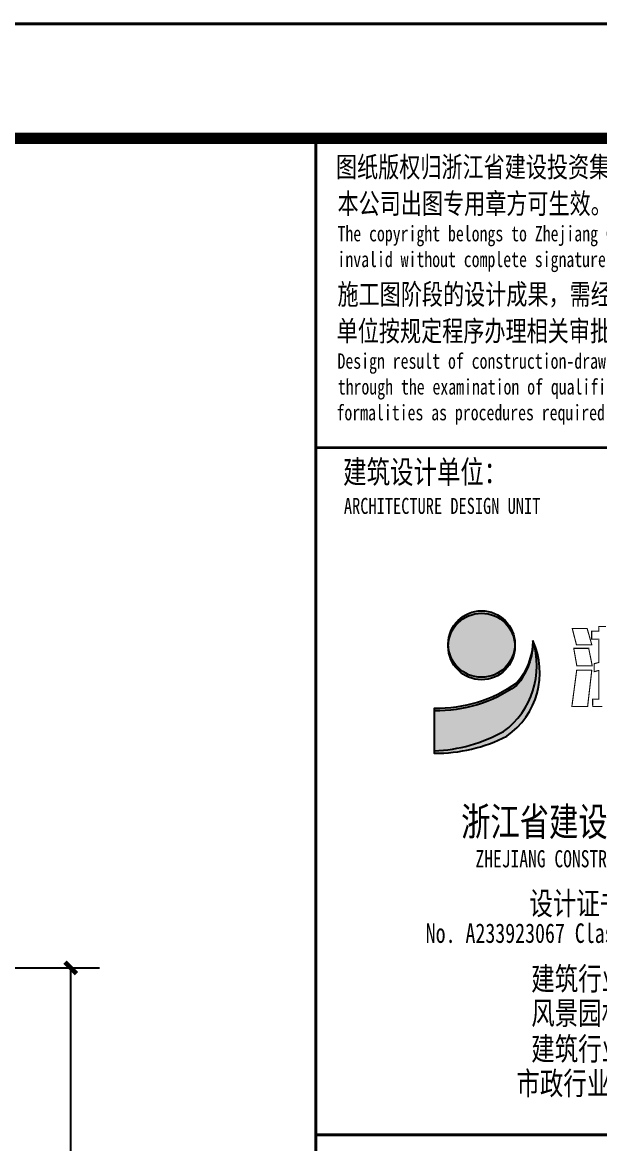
# Model space of a CAD drawing. Extents: x 1738711 to 2346805, y 1189731 to 2516152.
# Drawn here: x 2061003 to 2063521, y 1308282 to 1313176 of the extents above; entities that cross this region are included whole.
import ezdxf
from ezdxf.enums import TextEntityAlignment as Align

# ---------------------------------------------------------------- set-up
doc = ezdxf.new("R2010")
doc.units = 0
doc.header["$LTSCALE"] = 1000
doc.header["$MEASUREMENT"] = 0
for name, color, linetype in [('A-文字', 7, 'Continuous'), ('PUB_DIM', 3, 'Continuous'), ('TK', 4, 'Continuous')]:
    doc.layers.add(name, color=color, linetype=linetype)
doc.styles.add('_TCH_DIM_T3', font='SIMPLEX', dxfattribs={"width": 0.7058823529411765, "bigfont": 'GBCBIG'})
doc.styles.add('宋体', font='SIMSUN.TTF', dxfattribs={"width": 0.75})
doc.dimstyles.new('_TCH_ARCH&&50', dxfattribs={"dimtxt": 148.75, "dimasz": 50, "dimexe": 125, "dimexo": 150, "dimgap": 63.12500000000001, "dimtad": 1, "dimdec": 0, "dimzin": 0, "dimdsep": 46, "dimtxsty": '_TCH_DIM_T3', "dimblk": 'ARCHTICK', "dimcen": 0.09, "dimclrt": 7, "dimazin": 2, "dimtfac": 1, "dimtdec": 0, "dimtix": 1, "dimtmove": 2, "dimatfit": 3, "dimfxl": 50, "dimtolj": 1, "dimtzin": 0, "dimarcsym": 0})

# ---------------------------------------------------------------- blocks, each defined once
blk = doc.blocks.new('资质')
h = blk.add_hatch(color=1)
h.dxf.hatch_style = 1
edge = h.paths.add_edge_path()
edge.add_arc((1696.872990369797, 4285.245276451111), 290.304, 0, 360)
h = blk.add_hatch(color=1)
h.dxf.hatch_style = 1
edge = h.paths.add_edge_path()
edge.add_arc((1696.872990369797, 4264.324202060699), 290.304, 0, 360)
h = blk.add_hatch(color=172)
h.dxf.hatch_style = 1
edge = h.paths.add_edge_path()
edge.add_arc((1548.461446535532, 4309.03729942397), 596.3602102599627, -40.4751505986211, 0.595969414993192, ccw=False)
edge.add_arc((1304.580869948722, 4917.166786204103), 1215.334698300064, 269.0491228419969, 305.0251556862748, ccw=False)
edge.add_line((1284.412177489139, 3701.999450922012), (1284.412177489139, 3332.22413444519))
edge.add_arc((1298.61839179877, 4692.846358647207), 1360.696385501723, 269.4017982855453, 296.9936661867286)
edge.add_arc((1525.171685640106, 4036.16328400969), 679.5661045034295, 305.1311103036309, 384.2468939298175)
h = blk.add_hatch(color=172)
h.dxf.hatch_style = 1
edge = h.paths.add_edge_path()
edge.add_arc((1560.445353225667, 4325.605838548479), 584.4359711792076, 319.08681503258225, 358.9837510041084, ccw=False)
edge.add_arc((1304.580869937249, 4938.08786059824), 1215.334698303598, 269.04912284254067, 305.02515568681855, ccw=False)
edge.add_line((1284.412177489139, 3722.920525312424), (1284.412177489139, 3353.145208954811))
edge.add_arc((1232.367924215509, 4706.227929590557), 1354.083251939054, 272.2027085252616, 299.0239331366028)
edge.add_arc((1467.313535552448, 4095.801199943256), 712.128543211717, 306.3431527119143, 377.9474966535989)
at = {"color": 172}
for points in [[(2144.789395825006, 4315.240304946899, -0.1758633340164648), (2002.105241076089, 3942.850109823048, -0.1582772422886723), (1284.412177489139, 3722.920525312424), (1284.412177489139, 3353.145208954811, 0.1175668902619783), (1889.335153744556, 3522.194352149963, 0.3230121308415347)], [(2144.789395825006, 4315.240304946899, -0.1811499422860194), (2002.105241076089, 3921.929035425186, -0.1582772422886723), (1284.412177489139, 3701.999450922012), (1284.412177489139, 3332.22413444519, 0.1209772943244024), (1916.227595404722, 3480.388720154762, 0.3596071156339016)]]:
    blk.add_lwpolyline(points, format="xyb", close=True, dxfattribs=at)
at = {"color": 1}
for centre in [(1696.872990369797, 4285.245276451111), (1696.872990369797, 4264.324202060699)]:
    blk.add_circle(centre, 290.304, dxfattribs=at)
at = {"layer": 'A-文字', "const_width": 9.600000000000001}
for points in [[(2578.612551928498, 4277.526156663895), (2605.352007926442, 4277.526156663895), (2658.830823913217, 4277.526156663895), (2657.711271912791, 4282.38164460659), (2657.041815922596, 4284.791580677032), (2655.496743918397, 4289.528892636299), (2653.931655914523, 4295.140092730522), (2653.131399930455, 4297.940988659859), (2651.495847911574, 4303.532076716423), (2649.930759906769, 4309.143324613571), (2649.130503923632, 4311.944172620773), (2647.494951919653, 4317.535260677338), (2645.929815919138, 4323.146508693695), (2645.129559935071, 4325.947356581688), (2643.49400791619, 4331.538444645703), (2641.928919911385, 4337.14969265461), (2641.128663928248, 4339.950540661812), (2639.493111908436, 4345.541628718376), (2637.928023935296, 4351.152876615524), (2637.127767920494, 4353.953724622726), (2635.492215932347, 4359.544812679291), (2634.501447916031, 4364.206476688385), (2633.752215937711, 4366.522188663483), (2631.824679926969, 4370.880732655525), (2631.913863912225, 4372.788156628609), (2631.687351913191, 4373.845116615295), (2630.824455917813, 4375.54849255085), (2629.259367913939, 4381.159692645073), (2628.459111929871, 4383.960588574409), (2626.823559910059, 4389.551676630974), (2625.258471936919, 4395.162876605988), (2624.458215922117, 4397.963772654533), (2622.82266393397, 4403.554860591888), (2621.257527918555, 4409.166108727455), (2620.457271919586, 4411.966956615448), (2618.821719915606, 4417.558044552803), (2618.301063910127, 4419.123324640095), (2618.098695919849, 4419.93279671669), (2617.821495936252, 4421.558940649033), (2565.942999930121, 4421.558940649033), (2540.003799931146, 4421.558940649033), (2488.125303924084, 4421.558940649033), (2488.258647919632, 4421.025516629219), (2488.325319931842, 4420.75878059864), (2488.458711938001, 4420.225308656693), (2489.925687924027, 4414.357308626175), (2490.659223914146, 4411.423308610916), (2492.126199931838, 4405.555308699608), (2492.392935932614, 4404.755148649216), (2492.5262799263, 4404.355020642281), (2492.793015927076, 4403.554860591888), (2495.460279912688, 4392.885756611824), (2496.793959916569, 4387.551228642464), (2499.461223931052, 4376.882124662399), (2499.727959931828, 4376.081916689873), (2499.861303926446, 4375.681836724281), (2500.128039927222, 4374.881676673889), (2503.062039912678, 4363.14562857151), (2504.529015929438, 4357.277628667653), (2507.463015914895, 4345.541628718376), (2507.729751915671, 4344.741468667984), (2507.86314392183, 4344.341388702393), (2508.129831910133, 4343.541180610657), (2510.797143907286, 4332.872076630592), (2512.130775929429, 4327.537548661232), (2514.798039914109, 4316.868444681168), (2515.064775914885, 4316.068284630775), (2515.198119909503, 4315.668156631291), (2515.464855910279, 4314.867996692657), (2518.398855925538, 4303.131996631622), (2519.865879923105, 4297.263996601105), (2522.799879909493, 4285.527948617935), (2523.733095915057, 4282.327164649963), (2524.199895934202, 4280.726796627045), (2525.133735910989, 4277.526156663895)], [(2581.813287914731, 4094.15103662014), (2608.486023918726, 4094.15103662014), (2661.831543923356, 4094.15103662014), (2662.483335913159, 4094.633964657784), (2662.624887913465, 4095.483276724815), (2662.164951921441, 4096.151484727859), (2659.230951921083, 4110.821532607079), (2657.763927922584, 4118.156508684158), (2654.829927921295, 4132.826508641243), (2654.563191920519, 4133.893452644348), (2654.429847926833, 4134.426876664162), (2654.163111926056, 4135.493820667267), (2650.162215918303, 4155.498348712921), (2648.161767915823, 4165.500636577606), (2644.160823911428, 4185.505212664604), (2643.894087910652, 4186.572108626366), (2643.760743916966, 4187.105532646179), (2643.49400791619, 4188.172476649284), (2639.493111908436, 4208.177004575729), (2637.492663919926, 4218.179292678833), (2633.491719931364, 4238.183868646622), (2633.225031913258, 4239.250764727592), (2633.091639907099, 4239.78423666954), (2632.824903906323, 4240.851132631302), (2632.29147991538, 4243.518396615982), (2632.024743914604, 4244.852028608322), (2631.491271913052, 4247.519292593002), (2631.230631903745, 4247.664156556129), (2631.117351905443, 4247.8906686306), (2631.157863929868, 4248.186156630516), (2579.14602393005, 4248.186156630516), (2553.140103937127, 4248.186156630516), (2501.128263935447, 4248.186156630516), (2501.164359928109, 4247.111532568932), (2501.232135922648, 4246.569276690483), (2501.461671919562, 4245.518844604492), (2501.995143921115, 4242.318108677864), (2502.261831910349, 4240.717788696289), (2502.795303911902, 4237.517052650452), (2503.062039912678, 4236.183420658112), (2503.195383906364, 4235.516604669392), (2503.462119907141, 4234.182924628258), (2503.995591908693, 4230.982236623764), (2504.26232790947, 4229.381868720055), (2504.795751930214, 4226.181132674217), (2505.062487930991, 4224.847500681877), (2505.195831924677, 4224.180684685707), (2505.462567925453, 4222.847004652023), (2505.996039927006, 4219.64631665498), (2506.262775927782, 4218.045948624611), (2506.796199918725, 4214.845212697983), (2507.596407921053, 4210.577580690384), (2507.996487916447, 4208.443740606308), (2508.796695918776, 4204.176108717918), (2509.330119908787, 4200.975372672081), (2509.596855909564, 4199.375004649162), (2510.130327911116, 4196.174268603325), (2510.397015929222, 4194.840636610985), (2510.53040790651, 4194.173820614815), (2510.797143907286, 4192.840188629925), (2511.3305679271, 4189.639452576637), (2511.597303927876, 4188.039084672928), (2512.130775929429, 4184.83834862709), (2512.397511930205, 4183.50471663475), (2512.530855924822, 4182.83790063858), (2512.797591925599, 4181.50426864624), (2513.331015914679, 4178.303532600403), (2513.597751915455, 4176.703164696693), (2514.131223917007, 4173.5024766922), (2514.397959917784, 4172.168796658516), (2514.531303913333, 4171.501980662346), (2514.798039914109, 4170.168348670006), (2515.331511915661, 4166.967612624168), (2515.598199903965, 4165.367292642593), (2516.131671905518, 4162.166556715965), (2516.398407906294, 4160.832924604416), (2516.531751931645, 4160.166060566902), (2516.798487932421, 4158.832428693771), (2517.331959904172, 4155.631740570068), (2517.598695904948, 4154.031372666359), (2518.132119924761, 4150.830636739731), (2518.398855925538, 4149.497004628181), (2518.532199919224, 4148.830188632011), (2518.79893592, 4147.496508717537), (2519.332407921553, 4144.295820593834), (2519.599143922329, 4142.695452570915), (2520.132567913271, 4139.494716644287), (2520.399303914048, 4138.161084651947), (2520.532695920207, 4137.494268655777), (2520.79938390851, 4136.160636663437), (2521.332855910063, 4132.959900617599), (2521.599591910839, 4131.359532594681), (2522.133063912392, 4128.158796668053), (2522.39975193236, 4126.825164675713), (2522.533143908717, 4126.158348560333), (2522.799879909493, 4124.824716687202), (2523.333303929307, 4121.623980641365), (2523.600039930083, 4120.023612618446), (2524.133511916734, 4116.822876691818), (2524.400247917511, 4115.489244580269), (2524.533591926098, 4114.822428584099), (2524.800327926874, 4113.488796710968), (2525.333751917817, 4110.288060665131), (2525.600487918593, 4108.687692642212), (2526.133959920146, 4105.486956715584), (2526.788343922235, 4100.90396463871), (2527.258599922992, 4098.619788646698), (2528.467815921642, 4094.15103662014)], [(2539.803735926747, 3740.070396661758), (2566.809879914857, 3740.070396661758), (2620.822167932987, 3740.070396661758), (2622.043239922263, 3740.698380589485), (2622.601143912412, 3741.702588558197), (2622.489255920984, 3743.071068644524), (2622.622599915601, 3744.271356701851), (2622.689271927811, 3744.871500611305), (2622.82266393397, 3746.071740627289), (2623.35608792305, 3750.872844576836), (2623.622823923826, 3753.27342069149), (2624.156295925379, 3758.074476599693), (2624.423031926155, 3760.208316683769), (2624.556375921704, 3761.275212645531), (2624.82311192248, 3763.409052610397), (2625.356535912491, 3768.210156679153), (2625.623271913268, 3770.610684633255), (2626.15674391482, 3775.411788582802), (2626.423479915597, 3777.545580744743), (2626.556823909283, 3778.612524628639), (2626.823559910059, 3780.746316671371), (2627.357031911612, 3785.547420620918), (2627.62371993158, 3787.94794857502), (2628.157191933133, 3792.749052643776), (2628.423927933909, 3794.882892727852), (2628.557271927595, 3795.949788570404), (2628.824007928371, 3798.08362865448), (2629.357479929924, 3802.884684681892), (2629.6242159307, 3805.285260677338), (2630.157639921643, 3810.086364626884), (2630.424375922419, 3812.220156550407), (2630.557719917037, 3813.287052631378), (2630.824455917813, 3815.420892596245), (2631.357927919365, 3820.221996665001), (2631.624663920142, 3822.622524619102), (2632.158087910153, 3827.423628687859), (2632.424823910929, 3829.557468652725), (2632.558215916157, 3830.624364614487), (2632.824903906323, 3832.758156657219), (2633.625111908652, 3839.959836602211), (2634.025191932917, 3843.56065261364), (2634.825399905443, 3850.762284636497), (2635.092087925412, 3852.89607667923), (2635.225479931571, 3853.963020682335), (2635.492215932347, 3856.096812605858), (2636.025639922358, 3860.897916555405), (2636.292375923134, 3863.298444628716), (2636.825847924687, 3868.099548578262), (2637.092583925463, 3870.233388662338), (2637.225927919149, 3871.3002846241), (2637.492663919926, 3873.434124708176), (2638.026087910868, 3878.235180616379), (2638.292823911645, 3880.635756611824), (2638.826295913197, 3885.436860561371), (2639.093031913973, 3887.570652604103), (2639.22637590766, 3888.637548685074), (2639.493111908436, 3890.77138864994), (2640.026583909988, 3895.572492599487), (2640.293271929957, 3897.973020553589), (2640.82674393151, 3902.774124622345), (2641.093479932286, 3904.907964706421), (2641.226823926903, 3905.974860668182), (2641.49355992768, 3908.108652591705), (2642.293767930008, 3915.310332655907), (2642.693847924471, 3918.911148667336), (2643.49400791619, 3926.112780690193), (2643.760743916966, 3928.246572613716), (2643.894087910652, 3929.313516616821), (2644.160823911428, 3931.447308659554), (2644.694295912981, 3936.24841272831), (2644.961031913757, 3938.648940682411), (2645.4944559047, 3943.450044631958), (2645.761191905476, 3945.583884596825), (2645.894583911635, 3946.650780558586), (2646.161271930672, 3948.784620642662), (2646.694743917324, 3953.585676670074), (2646.9614799181, 3955.98625266552), (2647.494951919653, 3960.787356615067), (2647.761639923789, 3962.921148657799), (2647.895031929016, 3963.98804461956), (2648.161767915823, 3966.121884703636), (2648.695191920735, 3970.922988653183), (2648.961927921511, 3973.323516726494), (2649.495399923064, 3978.124620676041), (2649.76213592384, 3980.258460640907), (2649.895479917526, 3981.325356602669), (2650.162215918303, 3983.459148645401), (2650.962375910021, 3990.660828709602), (2651.362455920316, 3994.261644601822), (2652.162663922645, 4001.46327662468), (2652.429399923421, 4003.597068674862), (2652.562743918039, 4004.664012677968), (2652.829479918815, 4006.79780459404), (2653.362951920368, 4011.598908662796), (2653.629639924504, 4013.999436616898), (2654.163111926056, 4018.800540685654), (2654.429847926833, 4020.93438065052), (2654.563191920519, 4022.001276731491), (2654.829927921295, 4024.135116577148), (2655.363399922848, 4028.936172604561), (2655.630135923624, 4031.336748600006), (2656.163559914567, 4036.137852668762), (2656.430295915343, 4038.271644711494), (2656.563639924861, 4039.338540554047), (2656.830375925638, 4041.472380638123), (2657.36384792719, 4046.273484714329), (2657.630583927967, 4048.67401266098), (2658.164007917978, 4053.475116610527), (2658.727671922185, 4054.978860735893), (2658.635415926576, 4056.08631670475), (2657.830599919893, 4057.476012587547), (2605.818759934045, 4057.476012587547), (2579.81283992622, 4057.476012587547), (2527.800999925472, 4057.476012587547), (2527.655223920941, 4056.525420665741), (2527.288743914105, 4055.975772619247), (2526.467367903329, 4055.475564599037), (2526.167991921306, 4049.577372670174), (2525.831991926767, 4046.620524644852), (2524.800327926874, 4040.805564641953), (2522.150535926223, 4020.798684597015), (2520.816855922341, 4010.796396613121), (2518.132119924761, 3990.794172644615), (2517.580983921885, 3986.795676589012), (2517.314247921109, 3984.795132637024), (2516.798487932421, 3980.791884660721), (2516.265063912608, 3976.524252653122), (2515.998327911831, 3974.390412688255), (2515.464855910279, 3970.122780561447), (2513.070327922702, 3952.232844591141), (2511.803223908879, 3943.29639673233), (2509.130103930831, 3925.445964574814), (2509.161159932613, 3921.425196647644), (2508.956535920501, 3919.378620624542), (2508.129831910133, 3915.443676710129), (2507.57869590912, 3911.445180654526), (2507.311959908344, 3909.444636583328), (2506.796199918725, 3905.441388607025), (2506.262775927782, 3901.173756599426), (2505.996039927006, 3899.03991663456), (2505.462567925453, 3894.772284626961), (2503.068039909936, 3876.882348656654), (2501.800935924985, 3867.945900559425), (2499.127815918066, 3850.095468647778), (2499.158919931389, 3846.074700713158), (2498.954247907735, 3844.028124690056), (2498.127591908909, 3840.093180656433), (2497.576407925226, 3836.094684720039), (2497.30967192445, 3834.094140648842), (2496.793959916569, 3830.090892672539), (2496.260487915017, 3825.82326066494), (2495.99375191424, 3823.689420700073), (2495.460279912688, 3819.421788573265), (2493.065751926042, 3801.531852602959), (2491.798647910357, 3792.595404624939), (2489.125527934171, 3774.744972586632), (2489.156631916761, 3770.724204659462), (2488.951959923841, 3768.67762863636), (2488.125303924084, 3764.742684602737), (2486.852103904821, 3755.149884700775), (2486.251911908388, 3750.348252654076), (2485.124631927349, 3740.737212657928), (2485.496487931348, 3740.800332546234), (2485.854567916133, 3740.442300677299), (2485.791447922587, 3740.070396661758)]]:
    blk.add_lwpolyline(points, close=True, dxfattribs=at)
blk.add_lwpolyline([(2782.392327920534, 4438.229436635971), (2720.511543914676, 4438.229436635971), (2720.574711904861, 4437.85753262043), (2720.216631904244, 4437.499452590942), (2719.844727919437, 4437.562620639801), (2719.844727919437, 4421.825676679611), (2719.844727919437, 4413.957228660583), (2719.844727919437, 4398.220284581184), (2695.305831910111, 4398.220284581184), (2683.036359935999, 4398.220284581184), (2658.497415916063, 4398.220284581184), (2658.560583920218, 4397.848428606987), (2658.202503920533, 4397.490348577499), (2657.830599919893, 4397.553468585014), (2657.830599919893, 4369.547100543976), (2657.830599919893, 4355.543916583061), (2657.830599919893, 4327.537548661232), (2682.369543910958, 4327.537548661232), (2694.639015913941, 4327.537548661232), (2719.177911923267, 4327.537548661232), (2719.114791930653, 4327.165644645691), (2719.472871930338, 4326.807612538338), (2719.844727919437, 4326.870732665062), (2719.844727919437, 4246.052316665649), (2719.844727919437, 4205.643132686615), (2719.844727919437, 4124.824716687202), (2718.894183919765, 4124.678892731667), (2718.344487921335, 4124.312460660934), (2717.844279916026, 4123.491084575653), (2710.319415912963, 4121.866716623306), (2706.577383906581, 4120.931196570396), (2699.173383921385, 4118.823324680328), (2692.957287923433, 4117.248108625412), (2689.876215919852, 4116.310428738594), (2683.836519927718, 4114.155612707138), (2682.215319917537, 4114.460268616676), (2681.122791931033, 4114.18710064888), (2679.835623919964, 4113.155388593674), (2679.690807909705, 4112.8947006464), (2679.4642479131, 4112.781420707703), (2679.168807924725, 4112.821980595589), (2679.168807924725, 4085.349036574364), (2679.168807924725, 4071.612588644028), (2679.168807924725, 4044.139644622803), (2686.693719908595, 4045.764012694359), (2690.435703904368, 4046.699532628059), (2697.839751929976, 4048.807404637337), (2706.229623913765, 4051.564284682274), (2710.525863916613, 4052.705436587334), (2719.177911923267, 4054.475340723991), (2719.322775931098, 4054.214652657509), (2719.549287916161, 4054.101420640945), (2719.844727919437, 4054.141932725906), (2719.844727919437, 3954.119148612022), (2719.844727919437, 3904.107756733894), (2719.844727919437, 3804.08497262001), (2698.773255915381, 3804.08497262001), (2688.237543910742, 3804.08497262001), (2667.166071921587, 3804.08497262001), (2667.229191915132, 3803.713068604469), (2666.871159911156, 3803.355036616325), (2666.499255926348, 3803.41815662384), (2666.499255926348, 3783.680316694081), (2666.499255926348, 3773.811420686543), (2666.499255926348, 3754.073580622673), (2666.765991927125, 3754.073580622673), (2666.899335920811, 3754.073580622673), (2667.166071921587, 3754.073580622673), (2667.166071921587, 3748.739052653313), (2667.166071921587, 3746.071740627289), (2667.166071921587, 3740.737212657928), (2667.537975908257, 3740.800332546234), (2667.896007926203, 3740.442300677299), (2667.832887918688, 3740.070396661758), (2750.785143927671, 3740.070396661758)], dxfattribs=at)
at = {"layer": 'TK', "color": 7, "const_width": 25}
for points in [[(249.9987644646317, 6000), (6749.99949693121, 6000), (6749.99949693121, 8700), (249.9987644646317, 8700)], [(249.9987644646317, 8699.99998755008), (6749.99949693121, 8699.999999888241), (6749.99949693121, 0), (249.9987644646317, -1.233071088790894e-05)]]:
    blk.add_lwpolyline(points, close=True, dxfattribs=at)
at = {"layer": 'TK', "color": 7, "style": '宋体', "width": 0.75}
for s, height, p in [('图纸版权归浙江省建设投资集团股份有限公司所有。图纸签署齐全、加盖', 179.9955, (425.9919903092086, 8360.757246136665)), ('本公司出图专用章方可生效。', 179.9955, (439.7444554679096, 8041.382083185017)), ('The copyright belongs to Zhejiang Construction Investment Group CO.,LTD.Drawings are ', 135, (439.5420464677736, 7801.383583068848)), ('invalid without complete signature or official stamp exclusive for drawing relieving.', 135, (439.5420464677736, 7576.383583068848)), ('施工图阶段的设计成果，需经有资质的审查机构审查合格，并由建设', 179.9955, (439.7444554679096, 7249.210502386093)), ('单位按规定程序办理相关审批手续后方可用于施工。', 179.9955, (432.4637386007234, 6928.824128746986)), ('Design result of construction-drawing stage is allowed to use only after getting ', 135, (439.5420464677736, 6688.825628757477)), ('through the examination of qualified organization and the completion of relevant ', 135, (441.969012777321, 6463.825628757477)), ('formalities as procedures required by project-owner.', 135, (431.157937570475, 6238.825628757477)), ('建筑设计单位：', 200, (488.7963654603809, 5687.959530837834)), ('ARCHITECTURE DESIGN UNIT', 140, (495.4473568107933, 5421.515724897385)), ('浙江省建设投资集团股份有限公司', 250, (1518.306080606875, 2609.343144377352)), ('ZHEJIANG CONSTRUCTION INVESTMENT GROUP CO.,LTD ', 150, (1643.436848029443, 2335.66827948916)), ('设计证书编号证: A233923067 ', 200, (2114.014020794391, 1921.36095603335)), ('No. A233923067 Class A of Architecture Design (PRC)', 170, (1209.398370340896, 1676.109296997667)), ('建筑行业（建筑工程） 甲级；', 200, (2130.160283426973, 1263.242492874742)), ('风景园林工程设计专项 甲级；', 200, (2130.160283426973, 963.2424928747423)), ('建筑行业（人防工程） 乙级；', 200, (2130.160283426973, 651.0133270039878)), ('市政行业（道路工程）专业乙级；', 200, (2001.177840178193, 350.2691758471337))]:
    blk.add_text(s, height=height, dxfattribs=at).set_placement(p)
blk = doc.blocks.new('hjashrtahreahe')
at = {"layer": 'TK', "color": 7, "const_width": 25}
blk.add_lwpolyline([(0, 59399.99999995227), (84100.00000001118, 59399.99999995227), (84100.00000001118, 2.328306436538696e-10), (0, 2.328306436538696e-10)], close=True, dxfattribs=at)
at = {"layer": 'TK', "color": 3, "const_width": 100}
blk.add_lwpolyline([(2500, 1000.000000000233), (2500, 58399.99999995227), (83100, 58399.99999995227), (83100, 1000.000000000233)], close=True, dxfattribs=at)
at = {"layer": 'TK', "color": 7, "const_width": 25}
for points in [[(76599.99926753272, 58399.99999995227), (76599.9964362164, 1000.000000000233)], [(76600.0004638827, 49699.99998762156), (83100.0004638827, 49699.99998762156)]]:
    blk.add_lwpolyline(points, dxfattribs=at)
at = {"layer": 'TK', "color": 1}
blk.add_blockref('资质', (76350.00050306832, 49699.99999995227), dxfattribs=at)
at = {"layer": 'TK', "style": '宋体', "width": 0.75}
for tag, height, p in [('项目负责人', 350, (6002.876253142487, 57088.65345305414)), ('专业负责人', 350, (6002.876253142487, 56223.65609438601)), ('设计人', 350, (6002.876253142487, 55419.42753659142)), ('版号1', 250, (77303.8661832842, 22193.36190201459)), ('时间1', 250, (82405.2941063589, 22193.36190201459)), ('版号2', 250, (77303.8661832842, 21593.36190201459)), ('时间2', 250, (82405.29410635913, 21593.36190201459)), ('版号3', 250, (77303.8661832842, 20993.36190201459)), ('时间3', 250, (82405.29410635913, 20993.36190201459)), ('建筑会签', 0.0001, (78977.87675630674, 2403.160154863494)), ('电气会签', 0.0001, (82127.87534854934, 2403.160154863494)), ('结构会签', 0.0001, (78977.8767563072, 1803.160154863494)), ('暖通会签', 0.0001, (82127.8753485498, 1803.160154863494)), ('给排水会签', 0.0001, (78977.8767563072, 1249.516187148634)), ('智能化会签', 0.0001, (82127.8753485498, 1249.516187148634))]:
    blk.add_attdef(tag, text='', height=height, dxfattribs=at).set_placement(p, align=Align.CENTER)
for tag, p in [('合作设计单位', (80815.87594981166, 48985.89357075351)), ('版号说明1', (79853.87675630674, 22318.17104576505)), ('版号说明2', (79853.87675630674, 21718.17104576505)), ('版号说明3', (79853.87675630674, 21118.17104576505)), ('浙江绿储科技有限公司', (80545.18183652684, 16035.89373564394)), ('百兆瓦级集中式熔盐储能关键', (80545.18183652684, 14953.21188406949)), ('设备研发及制造基地项目', (80545.18183652684, 14603.30029212427)), ('1#研发楼', (80545.18183652684, 13635.89373564394)), ('图名', (80545.18183652684, 12435.89373564371)), ('工程编号', (78977.87675630674, 11460.89373564394)), ('子项编号', (82127.88050491316, 11460.89373564394)), ('建筑', (78977.87675630674, 10710.89373564394)), ('图号', (82127.88050491316, 10710.89373564394)), ('施工图', (78977.87675630674, 9960.893735643942)), ('2023.03', (82127.88050491456, 9960.893735643942)), ('审定', (79352.87675630674, 8460.893735643942)), ('审核', (79352.87675630674, 7710.893735643942)), ('工程负责', (79352.87675630674, 6960.893735643942)), ('专业负责', (79352.87675630674, 6210.893735643942)), ('设计', (79352.87675630674, 5460.893735643942)), ('制图', (79352.87675630674, 4710.893735643942)), ('校对', (79352.87675630674, 3960.893735643942))]:
    blk.add_attdef(tag, text='', height=250, dxfattribs=at).set_placement(p, align=Align.MIDDLE_CENTER)
blk = doc.blocks.new('_ArchTick')
at = {"color": 0, "linetype": 'ByBlock', "const_width": 0.4}
blk.add_lwpolyline([(-0.5, -0.5), (0.5, 0.5)], dxfattribs=at)
blk = doc.blocks.new('*D853')
at = {"layer": 'Defpoints', "color": 0, "transparency": 16777216}
for p in [(2060767.055570237, 1309048.847777741), (2061214.156992795, 1309048.847777741), (2060767.055570237, 1303848.847777742)]:
    blk.add_point(p, dxfattribs=at)
at = {"layer": 'PUB_DIM', "color": 0, "lineweight": -2, "transparency": 16777216}
for p, q in [((2060917.055570237, 1309048.847777741), (2061339.156992795, 1309048.847777741)), ((2061214.156992795, 1303848.847777742), (2061214.156992795, 1309048.847777741)), ((2060917.055570237, 1303848.847777742), (2061339.156992795, 1303848.847777742))]:
    blk.add_line(p, q, dxfattribs=at)
at = {"layer": 'PUB_DIM', "color": 0, "lineweight": -2, "transparency": 16777216, "xscale": 50, "yscale": 50, "zscale": 50}
for p, rotation in [((2061214.156992795, 1309048.847777741), 90), ((2061214.156992795, 1303848.847777742), 270)]:
    blk.add_blockref('_ArchTick', p, dxfattribs=dict(at, rotation=rotation))
at = {"layer": 'PUB_DIM', "color": 7, "transparency": 16777216, "insert": (2061076.656992795, 1306448.847777742), "char_height": 148.75, "attachment_point": 5, "rotation": 90, "style": '_TCH_DIM_T3'}
blk.add_mtext('\\A1;5200', dxfattribs=at)

msp = doc.modelspace()

# ---------------------------------------------------------------- block references
at = {"xscale": 0.5, "yscale": 0.5, "zscale": 0.5}
msp.add_blockref('hjashrtahreahe', (2023983.103196167, 1283470.063382521), dxfattribs=at)

# ---------------------------------------------------------------- dimensions: what is measured, and where the dimension line sits
at = {"layer": 'PUB_DIM'}
dim = msp.add_aligned_dim(p1=(2060767.055570237, 1303848.847777742), p2=(2060767.055570237, 1309048.847777741), distance=-447.1014225578401, dimstyle='_TCH_ARCH&&50', dxfattribs=at)
dim.commit()
dim.dimension.update_dxf_attribs({"geometry": '*D853', "text_midpoint": (2061076.656992795, 1306448.847777742)})

doc.saveas('drawing.dxf')
